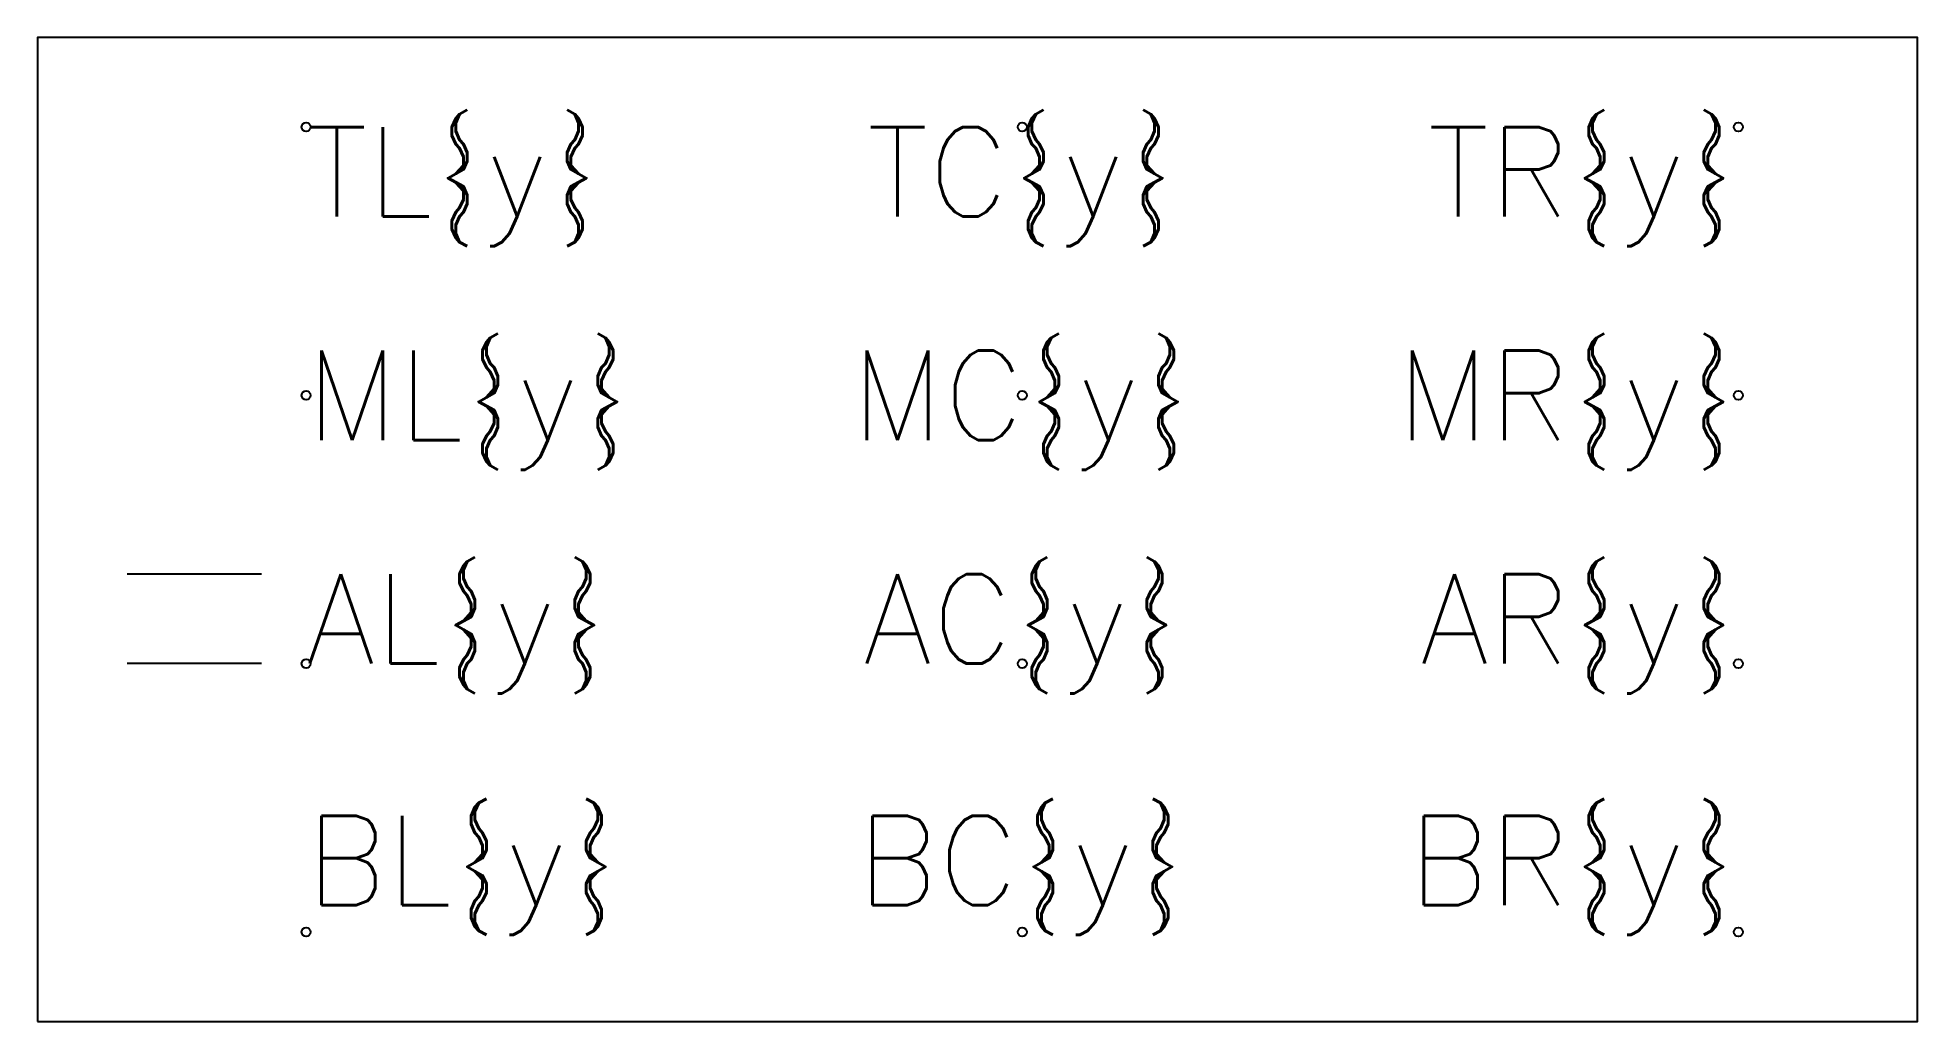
# Model space of a CAD drawing. Extents: x -30 to 180, y -40 to 70.
import ezdxf
from ezdxf.enums import TextEntityAlignment as Align

# ---------------------------------------------------------------- set-up
doc = ezdxf.new("R2010")
doc.units = 0
doc.layers.get('0').update_dxf_attribs({"color": 250, "linetype": 'CONTINUOUS'})
doc.styles.get("Standard").update_dxf_attribs({"font": 'SIMPLEX'})

msp = doc.modelspace()

# ---------------------------------------------------------------- linework, layer by layer
for p, q in [((-5, 10), (-20, 10)), ((-5, 0), (-20, 0))]:
    msp.add_line(p, q)
msp.add_lwpolyline([(-30, -40), (180, -40), (180, 70), (-30, 70)], close=True)
for centre in [(0, 60), (80, 60), (160, 60), (0, 30), (80, 30), (160, 30), (0, 0), (80, 0), (160, 0), (0, -30), (80, -30), (160, -30)]:
    msp.add_circle(centre, 0.5)

# ---------------------------------------------------------------- texts
msp.add_text('TL{y}', height=10).set_placement((0, 60), align=Align.TOP_LEFT)
msp.add_text('TC{y}', height=10).set_placement((80, 60), align=Align.TOP_CENTER)
msp.add_text('TR{y}', height=10).set_placement((160, 60), align=Align.TOP_RIGHT)
msp.add_text('ML{y}', height=10).set_placement((0, 30), align=Align.MIDDLE_LEFT)
msp.add_text('MC{y}', height=10).set_placement((80, 30), align=Align.MIDDLE_CENTER)
msp.add_text('MR{y}', height=10).set_placement((160, 30), align=Align.MIDDLE_RIGHT)
msp.add_text('AL{y}', height=10).set_placement((0, 0))
msp.add_text('AC{y}', height=10).set_placement((80, 0), align=Align.CENTER)
msp.add_text('AR{y}', height=10).set_placement((160, 0), align=Align.RIGHT)
msp.add_text('BL{y}', height=10).set_placement((0, -30), align=Align.BOTTOM_LEFT)
msp.add_text('BC{y}', height=10).set_placement((80, -30), align=Align.BOTTOM_CENTER)
msp.add_text('BR{y}', height=10).set_placement((160, -30), align=Align.BOTTOM_RIGHT)

doc.saveas('drawing.dxf')
